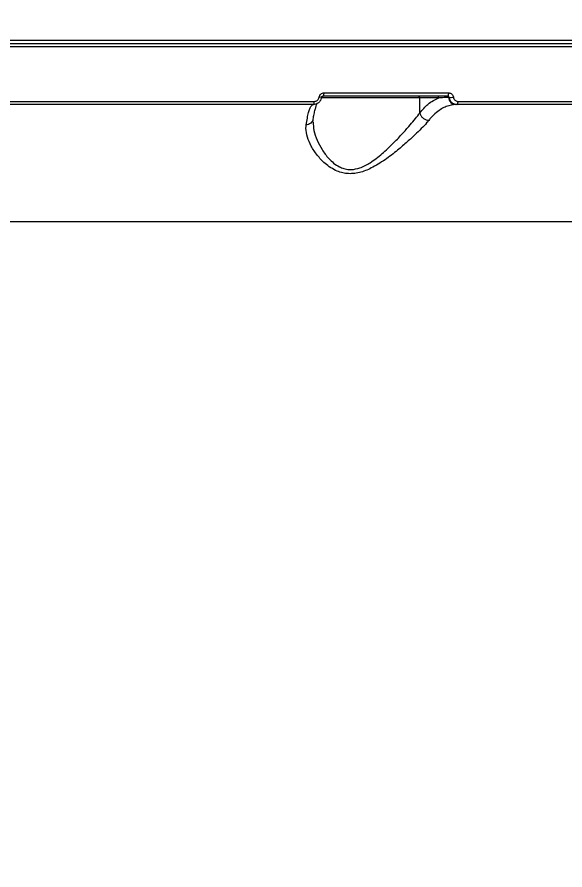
# Model space of a CAD drawing. Header units: millimetres. Extents: x -4688 to 6829, y -6350 to 4771.
# Drawn here: x 1241.4 to 1402.5, y 44.7 to 295.6 of the extents above; entities that cross this region are included whole.
import ezdxf

# ---------------------------------------------------------------- set-up
doc = ezdxf.new("R2010")
doc.units = ezdxf.units.MM
for name, color, linetype in [('DIKOM_ОБЪЕКТ', 7, 'Continuous'), ('DIKOM_РАЗМЕР_ЗОНА', 7, 'Continuous'), ('DIKOM_РАЗМЕР_ОБЪЕКТА', 7, 'Continuous')]:
    doc.layers.add(name, color=color, linetype=linetype)
doc.styles.add('style1', font='arial.ttf', dxfattribs={"width": 0.8})
doc.dimstyles.new('1-50', dxfattribs={"dimtxt": 300, "dimasz": 200, "dimexe": 100, "dimexo": 0, "dimgap": 100, "dimtad": 1, "dimtxsty": 'style1', "dimcen": 200, "dimclrd": 7, "dimclre": 7, "dimclrt": 7, "dimadec": 1, "dimazin": 2, "dimtfac": 1, "dimtmove": 0, "dimatfit": 2, "dimfxl": 0, "dimlwd": 25, "dimlwe": 18, "dimarcsym": 0})

# ---------------------------------------------------------------- blocks, each defined once
blk = doc.blocks.new('*D9')
at = {"layer": 'Defpoints', "color": 0, "transparency": 16777216}
for p in [(2285.35, 2926.08), (233.68, -3329.73), (5655.58, -3329.73)]:
    blk.add_point(p, dxfattribs=at)
at = {"layer": 'DIKOM_РАЗМЕР_ОБЪЕКТА', "color": 7, "lineweight": 18, "transparency": 16777216}
for p, q in [((2285.35, 2926.08), (5755.58, 2926.08)), ((233.68, -3329.73), (5755.58, -3329.73))]:
    blk.add_line(p, q, dxfattribs=at)
at = {"layer": 'DIKOM_РАЗМЕР_ОБЪЕКТА', "color": 7, "lineweight": 25, "transparency": 16777216}
blk.add_line((5655.58, 2726.08), (5655.58, -3129.73), dxfattribs=at)
at = {"layer": 'DIKOM_РАЗМЕР_ОБЪЕКТА', "color": 7, "transparency": 16777216}
for points in [[(5622.24, 2726.08), (5688.91, 2726.08), (5655.58, 2926.08)], [(5622.24, -3129.73), (5688.91, -3129.73), (5655.58, -3329.73)]]:
    blk.add_solid(points, dxfattribs=at)
at = {"layer": 'DIKOM_РАЗМЕР_ОБЪЕКТА', "color": 7, "transparency": 16777216, "insert": (5402.4, -130.27), "char_height": 300, "attachment_point": 5, "rotation": 90, "style": 'style1'}
blk.add_mtext('6250', dxfattribs=at)
blk = doc.blocks.new('*D10')
at = {"layer": 'Defpoints', "color": 0, "transparency": 16777216}
for p in [(2960.09, 4770.95), (741.18, -5330.34), (6729.08, -5330.34)]:
    blk.add_point(p, dxfattribs=at)
at = {"layer": 'DIKOM_РАЗМЕР_ЗОНА', "color": 7, "lineweight": 18, "transparency": 16777216}
for p, q in [((2960.09, 4770.95), (6829.08, 4770.95)), ((741.18, -5330.34), (6829.08, -5330.34))]:
    blk.add_line(p, q, dxfattribs=at)
at = {"layer": 'DIKOM_РАЗМЕР_ЗОНА', "color": 7, "lineweight": 25, "transparency": 16777216}
blk.add_line((6729.08, 4570.95), (6729.08, -5130.34), dxfattribs=at)
at = {"layer": 'DIKOM_РАЗМЕР_ЗОНА', "color": 7, "transparency": 16777216}
for points in [[(6695.74, 4570.95), (6762.41, 4570.95), (6729.08, 4770.95)], [(6695.74, -5130.34), (6762.41, -5130.34), (6729.08, -5330.34)]]:
    blk.add_solid(points, dxfattribs=at)
at = {"layer": 'DIKOM_РАЗМЕР_ЗОНА', "color": 7, "transparency": 16777216, "insert": (6475.9, -93.77), "char_height": 300, "attachment_point": 5, "rotation": 90, "style": 'style1'}
blk.add_mtext('10100', dxfattribs=at)
blk = doc.blocks.new('*D11')
at = {"layer": 'Defpoints', "color": 0, "transparency": 16777216}
for p in [(3703.08, 2652.76), (-3188.42, -47.63), (-3188.42, -4921.77)]:
    blk.add_point(p, dxfattribs=at)
at = {"layer": 'DIKOM_РАЗМЕР_ОБЪЕКТА', "color": 7, "lineweight": 18, "transparency": 16777216}
for p, q in [((3703.08, 2652.76), (3703.08, -5021.77)), ((-3188.42, -47.63), (-3188.42, -5021.77))]:
    blk.add_line(p, q, dxfattribs=at)
at = {"layer": 'DIKOM_РАЗМЕР_ОБЪЕКТА', "color": 7, "lineweight": 25, "transparency": 16777216}
blk.add_line((3503.08, -4921.77), (-2988.42, -4921.77), dxfattribs=at)
at = {"layer": 'DIKOM_РАЗМЕР_ОБЪЕКТА', "color": 7, "transparency": 16777216}
for points in [[(-2988.42, -4888.44), (-2988.42, -4955.11), (-3188.42, -4921.77)], [(3503.08, -4888.44), (3503.08, -4955.11), (3703.08, -4921.77)]]:
    blk.add_solid(points, dxfattribs=at)
at = {"layer": 'DIKOM_РАЗМЕР_ОБЪЕКТА', "color": 7, "transparency": 16777216, "insert": (4.08, -4668.6), "char_height": 300, "attachment_point": 5, "style": 'style1'}
blk.add_mtext('6900', dxfattribs=at)
blk = doc.blocks.new('*D12')
at = {"layer": 'Defpoints', "color": 0, "transparency": 16777216}
for p in [(4937.72, 2926.08), (-4688.42, -671.13), (4937.72, -6249.77)]:
    blk.add_point(p, dxfattribs=at)
at = {"layer": 'DIKOM_РАЗМЕР_ЗОНА', "color": 7, "lineweight": 18, "transparency": 16777216}
for p, q in [((4937.72, 2926.08), (4937.72, -6349.77)), ((-4688.42, -671.13), (-4688.42, -6349.77))]:
    blk.add_line(p, q, dxfattribs=at)
at = {"layer": 'DIKOM_РАЗМЕР_ЗОНА', "color": 7, "lineweight": 25, "transparency": 16777216}
blk.add_line((-4488.42, -6249.77), (4737.72, -6249.77), dxfattribs=at)
at = {"layer": 'DIKOM_РАЗМЕР_ЗОНА', "color": 7, "transparency": 16777216}
for points in [[(-4488.42, -6216.44), (-4488.42, -6283.11), (-4688.42, -6249.77)], [(4737.72, -6216.44), (4737.72, -6283.11), (4937.72, -6249.77)]]:
    blk.add_solid(points, dxfattribs=at)
at = {"layer": 'DIKOM_РАЗМЕР_ЗОНА', "color": 7, "transparency": 16777216, "insert": (124.65, -5996.6), "char_height": 300, "attachment_point": 5, "style": 'style1'}
blk.add_mtext('9650', dxfattribs=at)

msp = doc.modelspace()

# ---------------------------------------------------------------- linework, layer by layer
at = {"layer": 'DIKOM_ОБЪЕКТ', "color": 7, "linetype": 'Continuous', "lineweight": 15}
for p, q in [((967.578, 288.868), (1574.915, 288.868)), ((967.578, 287.865), (1574.401, 287.865)), ((1574.915, 286.863), (967.578, 286.863)), ((1359.831, 271.865), (1330.807, 271.865)), ((1330.914, 271.948), (1330.919, 271.949)), ((1368.011, 272.365), (1331.375, 272.365)), ((1331.688, 273.331), (1368.355, 273.331)), ((1365.463, 271.865), (1359.831, 271.865)), ((1359.831, 267.46), (1359.831, 271.865)), ((1368.492, 271.948), (1368.243, 271.948)), ((1328.491, 269.865), (1221.987, 269.865)), ((1222.21, 270.825), (1328.801, 270.825)), ((1370.758, 269.865), (1370.479, 269.865)), ((1472.138, 269.865), (1370.758, 269.865)), ((1371.104, 270.825), (1472.567, 270.825)), ((1328.424, 264.848), (1328.442, 264.69)), ((1497.005, 235.363), (1018.347, 235.363))]:
    msp.add_line(p, q, dxfattribs=at)
at = {"layer": 'DIKOM_ОБЪЕКТ', "color": 7, "linetype": 'Continuous', "lineweight": 15, "flags": 128}
for points in [[(1331.375, 272.365), (1331.435, 272.384), (1331.492, 272.438), (1331.546, 272.527), (1331.593, 272.646), (1331.632, 272.792), (1331.661, 272.959), (1331.68, 273.14), (1331.688, 273.331)], [(1368.011, 272.365), (1368.077, 272.384), (1368.14, 272.438), (1368.199, 272.527), (1368.25, 272.646), (1368.293, 272.792), (1368.325, 272.959), (1368.346, 273.14), (1368.355, 273.331)], [(1328.491, 269.865), (1328.55, 269.883), (1328.607, 269.937), (1328.66, 270.025), (1328.706, 270.144), (1328.745, 270.289), (1328.774, 270.455), (1328.793, 270.635), (1328.801, 270.825)], [(1370.758, 269.865), (1370.824, 269.883), (1370.887, 269.937), (1370.946, 270.025), (1370.997, 270.144), (1371.041, 270.289), (1371.073, 270.455), (1371.095, 270.635), (1371.104, 270.825)]]:
    msp.add_lwpolyline(points, dxfattribs=at)
at = {"layer": 'DIKOM_ОБЪЕКТ', "color": 7, "linetype": 'Continuous', "lineweight": 15}
for centre, radius, start, end in [((1328.969, 263.549), 8.624, 76.93019, 81.49088), ((1359.353, 271.887), 0.478, 357.34307, 87.06688), ((1364.986, 271.887), 0.478, 357.34107, 87.06784), ((1367.777, 271.896), 0.469, 6.36699, 87.6689), ((1370.574, 272.209), 2.345, 186.36699, 267.6689), ((1368.377, 279.061), 7.113, 270.9259, 280.9711)]:
    msp.add_arc(centre, radius, start, end, dxfattribs=at)
for points, knots in [([(1330.914, 271.948), (1330.908, 271.916), (1330.852, 271.609), (1330.629, 271.042), (1330.073, 270.394), (1329.329, 269.95), (1328.77, 269.893), (1328.491, 269.865)], [0, 0, 0, 0, 0.0286324, 0.2670867, 0.510146, 0.7556544, 1, 1, 1, 1]), ([(1328.801, 270.825), (1328.967, 270.842), (1329.3, 270.875), (1329.743, 271.142), (1330.075, 271.531), (1330.208, 271.873), (1330.242, 272.058), (1330.245, 272.078)], [0, 0, 0, 0, 0.2457883, 0.4917905, 0.7342879, 0.9715254, 1, 1, 1, 1]), ([(1330.245, 272.078), (1330.249, 272.097), (1330.282, 272.281), (1330.415, 272.623), (1330.747, 273.013), (1331.19, 273.28), (1331.522, 273.314), (1331.688, 273.331)], [0, 0, 0, 0, 0.027856, 0.2650195, 0.5077103, 0.7539625, 1, 1, 1, 1]), ([(1330.924, 271.948), (1330.929, 271.979), (1330.942, 272.06), (1331.009, 272.178), (1331.114, 272.286), (1331.243, 272.357), (1331.333, 272.355), (1331.376, 272.354)], [0, 0, 0, 0, 0.1139989, 0.3017556, 0.5106244, 0.7625614, 1, 1, 1, 1]), ([(1359.831, 267.46), (1360.627, 268.353), (1361.921, 269.804), (1363.829, 271.155), (1364.917, 271.628), (1365.463, 271.865)], [0, 0, 0, 0, 0.4427007, 0.7201669, 1, 1, 1, 1]), ([(1368.243, 271.948), (1368.103, 271.948), (1367.399, 271.946), (1366.459, 271.92), (1365.679, 271.877), (1365.463, 271.865)], [0, 0, 0, 0, 0.1533124, 0.7665831, 1, 1, 1, 1]), ([(1368.492, 271.948), (1368.479, 272.003), (1368.455, 272.111), (1368.35, 272.245), (1368.208, 272.336), (1368.088, 272.364), (1368.021, 272.365), (1368.011, 272.365)], [0, 0, 0, 0, 0.2368888, 0.4742431, 0.7137485, 0.9566078, 1, 1, 1, 1]), ([(1368.355, 273.331), (1368.383, 273.33), (1368.569, 273.326), (1368.91, 273.24), (1369.31, 272.967), (1369.613, 272.567), (1369.691, 272.241), (1369.73, 272.078)], [0, 0, 0, 0, 0.0426165, 0.282457, 0.5216215, 0.7607575, 1, 1, 1, 1]), ([(1370.758, 269.865), (1370.712, 269.866), (1370.408, 269.872), (1369.848, 270.015), (1369.189, 270.469), (1368.689, 271.134), (1368.557, 271.677), (1368.492, 271.948)], [0, 0, 0, 0, 0.04225966, 0.28198286, 0.52127152, 0.76062225, 1, 1, 1, 1]), ([(1369.73, 272.078), (1369.769, 271.914), (1369.848, 271.588), (1370.15, 271.188), (1370.55, 270.915), (1370.891, 270.829), (1371.076, 270.825), (1371.104, 270.825)], [0, 0, 0, 0, 0.2393873, 0.4786703, 0.7179146, 0.9577109, 1, 1, 1, 1]), ([(1326.418, 263.926), (1326.532, 264.616), (1326.762, 266.002), (1327.125, 267.567), (1327.495, 268.743), (1327.925, 269.655), (1328.236, 269.787), (1328.419, 269.865)], [0, 0, 0, 0, 0.1872854, 0.3765509, 0.5570061, 0.7391968, 1, 1, 1, 1]), ([(1328.469, 265.6), (1328.561, 266.102), (1328.757, 267.17), (1329.062, 268.449), (1329.355, 269.442), (1329.587, 270.055), (1329.747, 270.356), (1329.75, 270.359), (1329.751, 270.36)], [0, 0, 0, 0, 0.1823413, 0.3878574, 0.5897333, 0.7599648, 0.9110674, 1, 1, 1, 1]), ([(1370.479, 269.865), (1369.528, 269.758), (1367.6, 269.541), (1365.032, 267.926), (1363.354, 266.283), (1362.609, 265.381), (1362.498, 265.245)], [0, 0, 0, 0, 0.3434989, 0.6969397, 0.9545307, 1, 1, 1, 1]), ([(1328.442, 264.69), (1328.496, 263.9), (1328.613, 262.204), (1329.562, 259.456), (1331.012, 256.627), (1332.695, 254.344), (1334.47, 252.649), (1335.969, 251.639), (1337.529, 251.006), (1339.337, 250.682), (1340.964, 250.881), (1343.066, 251.539), (1345.606, 252.887), (1348.864, 255.458), (1351.863, 258.298), (1354.456, 260.999), (1356.511, 263.288), (1358.227, 265.325), (1359.248, 266.638), (1359.738, 267.32), (1359.832, 267.453), (1359.832, 267.454)], [0, 0, 0, 0, 0.0701833, 0.1506111, 0.2253899, 0.3017938, 0.3439042, 0.3869432, 0.4167313, 0.4476659, 0.4960684, 0.5079769, 0.570469, 0.651612, 0.7359159, 0.8038431, 0.8729297, 0.9288818, 0.9858358, 0.9999663, 1, 1, 1, 1]), ([(1359.832, 267.454), (1359.832, 267.455), (1359.831, 267.457), (1359.831, 267.46), (1359.831, 267.46)], [0, 0, 0, 0, 0.6959458, 1, 1, 1, 1]), ([(1359.832, 267.454), (1359.913, 267.205), (1360.075, 266.707), (1360.613, 266.045), (1361.3, 265.542), (1361.919, 265.316), (1362.318, 265.255), (1362.455, 265.248), (1362.498, 265.245)], [0, 0, 0, 0, 0.2204855, 0.440971, 0.6614568, 0.8819434, 0.9635568, 1, 1, 1, 1]), ([(1362.498, 265.245), (1362.391, 265.117), (1361.87, 264.492), (1360.734, 263.254), (1358.83, 261.35), (1356.498, 259.179), (1353.581, 256.652), (1350.133, 253.948), (1346.384, 251.511), (1343.129, 250.106), (1340.703, 249.59), (1338.901, 249.51), (1337.159, 249.753), (1335.38, 250.331), (1333.613, 251.281), (1331.569, 252.846), (1329.568, 255.005), (1327.828, 257.658), (1326.679, 260.352), (1326.282, 262.454), (1326.387, 263.588), (1326.418, 263.926)], [0, 0, 0, 0, 0.01345495, 0.06576467, 0.11923563, 0.18263018, 0.24735657, 0.32503286, 0.40535036, 0.46784595, 0.49855954, 0.5302984, 0.56097217, 0.59262479, 0.63404567, 0.67649137, 0.74717297, 0.81975674, 0.89284253, 0.96806491, 1, 1, 1, 1]), ([(1328.431, 265.606), (1328.423, 265.517), (1328.393, 265.19), (1328.055, 264.69), (1327.464, 264.201), (1326.907, 264.003), (1326.551, 263.941), (1326.464, 263.931), (1326.418, 263.926)], [0, 0, 0, 0, 0.100552, 0.3716842, 0.6428168, 0.9139503, 0.9543873, 1, 1, 1, 1]), ([(1328.437, 264.689), (1328.433, 264.73), (1328.399, 265.072), (1328.457, 265.332), (1328.509, 265.56)], [0, 0, 0, 0, 0.1211141, 1, 1, 1, 1]), ([(1308.553, -94.039), (1311.078, -94.028), (1316.389, -94.005), (1324.472, -93.03), (1332.806, -91.447), (1341.118, -89.162), (1349.408, -86.2), (1357.652, -82.552), (1365.844, -78.215), (1373.954, -73.194), (1381.472, -67.844), (1388.398, -62.314), (1394.689, -56.786), (1400.821, -50.893), (1406.797, -44.649), (1412.667, -38.004), (1418.331, -31.077), (1423.78, -23.906), (1429.023, -16.511), (1434.144, -8.776), (1439.248, -0.532), (1444.311, 8.23), (1449.273, 17.441), (1454.023, 26.894), (1458.568, 36.579), (1462.945, 46.575), (1467.08, 56.705), (1470.972, 66.928), (1474.633, 77.232), (1478.122, 87.777), (1481.823, 99.819), (1485.649, 113.437), (1489.495, 128.716), (1492.993, 144.342), (1496.126, 160.26), (1498.891, 176.439), (1501.273, 192.848), (1503.306, 209.473), (1504.333, 220.694), (1504.847, 226.311)], [0, 0, 0, 0, 0.026935, 0.0566634, 0.0864437, 0.1163874, 0.1463841, 0.1765925, 0.2068555, 0.2372861, 0.2677726, 0.29267, 0.317598, 0.3418501, 0.3661022, 0.3904683, 0.4148345, 0.43803, 0.4612254, 0.4845208, 0.5078162, 0.5326544, 0.5575231, 0.5817173, 0.6059116, 0.6302195, 0.6545275, 0.6776674, 0.7008072, 0.7240466, 0.7472859, 0.7787273, 0.8102329, 0.841801, 0.8734341, 0.9049789, 0.9365886, 0.9682615, 1, 1, 1, 1])]:
    msp.add_open_spline(points, degree=3, knots=knots, dxfattribs=at)

# ---------------------------------------------------------------- dimensions: what is measured, and where the dimension line sits
at = {"layer": 'DIKOM_РАЗМЕР_ЗОНА'}
dim = msp.add_linear_dim(base=(6729.076, -5330.338), p1=(2960.09, 4770.953), p2=(741.185, -5330.338), angle=90, text='10100', dimstyle='1-50', dxfattribs=at)
dim.commit()
dim.dimension.update_dxf_attribs({"geometry": '*D10', "text_midpoint": (6729.076, -93.775), "dimtype": 160})
dim = msp.add_linear_dim(base=(4937.725, -6249.775), p1=(-4688.422, -671.127), p2=(4937.725, 2926.075), text='9650', dimstyle='1-50', dxfattribs=at)
dim.commit()
dim.dimension.update_dxf_attribs({"geometry": '*D12', "text_midpoint": (124.651, -6249.775), "dimtype": 160})
at = {"layer": 'DIKOM_РАЗМЕР_ОБЪЕКТА'}
dim = msp.add_linear_dim(base=(5655.576, -3329.729), p1=(2285.35, 2926.075), p2=(233.685, -3329.729), angle=90, text='6250', dimstyle='1-50', dxfattribs=at)
dim.commit()
dim.dimension.update_dxf_attribs({"geometry": '*D9', "text_midpoint": (5655.576, -130.275), "dimtype": 160})
dim = msp.add_linear_dim(base=(-3188.422, -4921.775), p1=(3703.085, 2652.764), p2=(-3188.422, -47.627), text='6900', dimstyle='1-50', dxfattribs=at)
dim.commit()
dim.dimension.update_dxf_attribs({"geometry": '*D11', "text_midpoint": (4.076, -4921.775), "dimtype": 160})

doc.saveas('drawing.dxf')
